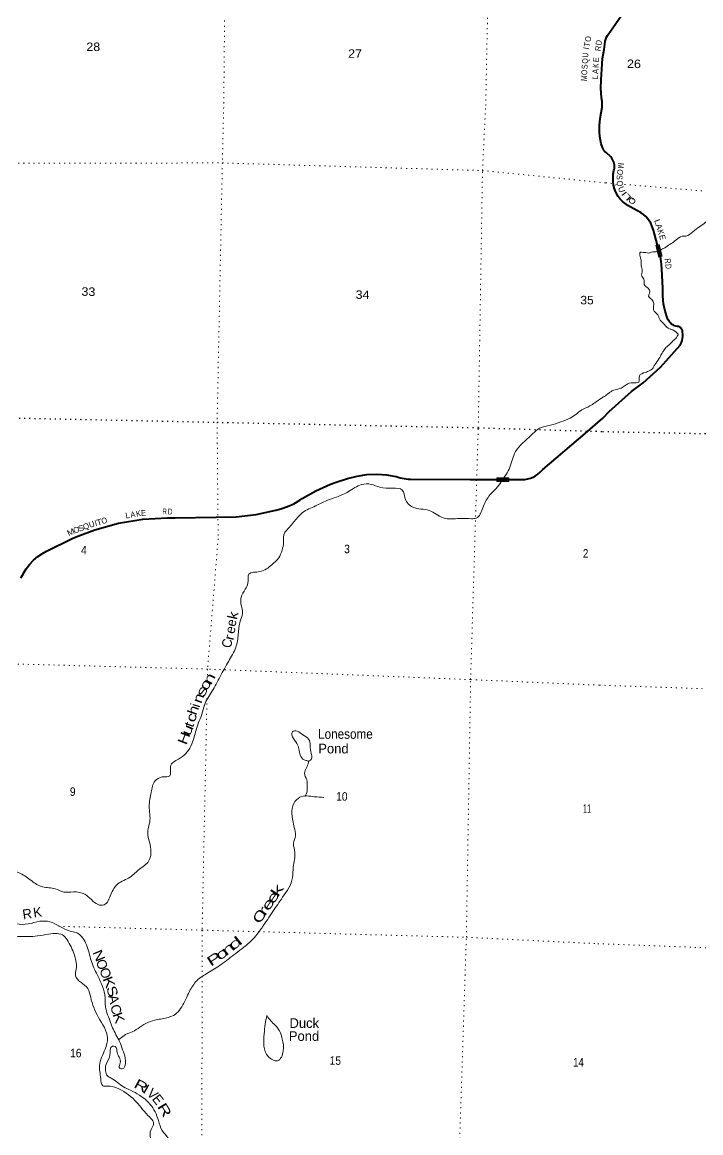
# Model space of a CAD drawing. Header units: feet. Extents: x -489137 to -242534, y 368785 to 558127.
# Drawn here: x -286033 to -272078, y 440070 to 462927 of the extents above; entities that cross this region are included whole.
import ezdxf
from ezdxf.enums import TextEntityAlignment as Align

# ---------------------------------------------------------------- set-up
doc = ezdxf.new("R2010")
doc.units = ezdxf.units.FT
doc.header["$LTSCALE"] = 70
doc.linetypes.add('DOTTED', pattern=[1.5, 0.3, -1.2])
for name, color, linetype, lineweight in [('26', 7, 'Continuous', 40), ('27', 7, 'Continuous', 13), ('39', 7, 'Continuous', 13), ('6', 7, 'DOTTED', 25), ('61', 7, 'Continuous', 13), ('7', 7, 'DOTTED', 13)]:
    doc.layers.add(name, color=color, linetype=linetype, lineweight=lineweight)
doc.layers.add('41', color=7, linetype='Continuous')

msp = doc.modelspace()

# ---------------------------------------------------------------- linework, layer by layer
at = {"layer": '26'}
for points in [[(-273996.96, 462653.57), (-273651.96, 463146.5)], [(-274108.08, 461180.4), (-274103.75, 461219.96), (-274106.63, 461291.76), (-274117.83, 461371.72), (-274118.73, 461378.84), (-274131.71, 461559.22), (-274125.76, 461739.97), (-274099.32, 462177), (-274062.88, 462363.13), (-274042.61, 462533.08), (-274042.16, 462535.31), (-274031.39, 462576.5), (-274016.37, 462616.34), (-273997.27, 462654.39)], [(-274026.76, 460246.61), (-274051.36, 460268.64), (-274062.47, 460280.89), (-274072.23, 460294.24), (-274099.24, 460351.24), (-274125.22, 460423.11), (-274143.55, 460497.3), (-274154.02, 460573), (-274162.26, 460662.52), (-274163.13, 460804.13), (-274149.19, 460945.04), (-274107.99, 461180.35)], [(-272907.86, 458102.08), (-273053.03, 458645.07), (-273062.49, 458682.88), (-273081.56, 458738.1), (-273106.29, 458791.02), (-273136.42, 458841.06), (-273171.61, 458887.68), (-273211.49, 458930.37), (-273255.6, 458968.65), (-273303.48, 459002.11), (-273529.12, 459126.47), (-273579.87, 459154.69), (-273636, 459193.45), (-273687.78, 459237.87), (-273734.62, 459287.46), (-273776.03, 459341.67), (-273811.54, 459399.91), (-273840.77, 459461.54), (-273851.75, 459495.06), (-273870, 459569.56), (-273880.36, 459645.57), (-273882.71, 459722.24), (-273877.04, 459798.74), (-273863.41, 459874.22), (-273858.49, 459894.26), (-273853.75, 459924.88), (-273852.24, 459955.82), (-273853.97, 459986.75), (-273858.92, 460017.34), (-273867.05, 460047.23), (-273878.25, 460076.12), (-273892.41, 460103.67), (-273909.38, 460129.6), (-273928.96, 460153.6), (-274026.76, 460246.61)], [(-274094.46, 454777.53), (-273959.19, 454913.61), (-273505.36, 455326.22), (-273261.95, 455508.1), (-272905.84, 455825.15), (-272502.31, 456282.47), (-272494.57, 456296.49), (-272476.33, 456335.91), (-272462.32, 456377.03), (-272452.68, 456419.38), (-272447.52, 456462.51), (-272446.9, 456505.94), (-272450.82, 456549.2), (-272451.38, 456558), (-272453.32, 456570.61), (-272456.57, 456582.95), (-272461.09, 456594.89), (-272466.83, 456606.28), (-272473.73, 456617.01), (-272481.72, 456626.97), (-272490.7, 456636.03), (-272500.58, 456644.1), (-272511.25, 456651.1), (-272522.59, 456656.94), (-272534.39, 456661.53), (-272559.77, 456667.06), (-272584.39, 456671.78), (-272591.46, 456673.26), (-272616.49, 456681.3), (-272640.54, 456691.92), (-272663.35, 456704.98), (-272684.67, 456720.36), (-272704.27, 456737.89), (-272721.93, 456757.37), (-272737.45, 456778.58), (-272750.67, 456801.3), (-272760.74, 456826.89), (-272809.8, 456978.18), (-272842.78, 457133.76), (-272859.31, 457291.94), (-272859.22, 457450.98), (-272879.92, 457843.42), (-272885.52, 457944.62), (-272907.86, 458102.08)], [(-276024.65, 453514.89), (-275811.55, 453515.1), (-275753.28, 453513.3), (-275695.15, 453517.59), (-275637.78, 453527.94), (-275581.81, 453544.23), (-275527.84, 453566.28), (-275476.48, 453593.85), (-275428.28, 453626.63), (-275383.77, 453664.28), (-275343.44, 453706.37), (-275328.65, 453724.26), (-274457.81, 454461.88), (-274094.46, 454777.53)], [(-286059.97, 451492.36), (-286014.88, 451566.99), (-286010.72, 451574.86), (-285950.8, 451674.62), (-285880.77, 451767.57), (-285801.42, 451852.69), (-285713.6, 451929.05), (-285618.28, 451995.81), (-285535.01, 452043), (-285008.61, 452301.59), (-284886.53, 452352.12), (-284540.59, 452478.96), (-284052.56, 452613.34), (-283553.16, 452695.97), (-283047.86, 452725.94), (-282884.99, 452724.32), (-282046.04, 452742.64), (-281632.49, 452746.68), (-281221.63, 452793.93), (-280817.96, 452883.86), (-280717.2, 452913.36), (-280580.8, 452957.38), (-280449.75, 453015.42), (-280325.48, 453086.83), (-280274.74, 453121.27), (-279991.45, 453284.28), (-279692.67, 453416.79), (-279573.16, 453459.7), (-279343.32, 453538.22), (-279145.3, 453587.38), (-278943.23, 453615.56), (-278739.31, 453622.47), (-278535.79, 453608.03), (-278467.21, 453598.29), (-278340.33, 453575.64), (-278260.53, 453549.89), (-278178.47, 453532.63), (-278095.06, 453524.03), (-278049.43, 453523.04), (-276817.92, 453512.12), (-276514.77, 453514.41), (-276024.65, 453514.89)]]:
    msp.add_lwpolyline(points, dxfattribs=at)
at = {"layer": '39'}
for points in [[(-272904.31, 458241.94), (-272886.43, 458249.96), (-272799.43, 458298.12), (-272684.07, 458372.44), (-272584.86, 458444.81), (-272461.41, 458521.12), (-272384.68, 458524.83), (-272238.97, 458615.2), (-272107.35, 458715.74), (-271987.9, 458802.18), (-271906.89, 458868.57), (-271777.39, 458944.85), (-271589.57, 458958.18), (-271480.43, 458990.06), (-271403.66, 459003.88), (-271272.25, 459049.82), (-271181.41, 459047.4), (-271092.48, 459071.28), (-270955.09, 459096.96), (-270848.02, 459114.7), (-270789.48, 459112.42), (-270586.07, 458982.09), (-270529.84, 458902.97), (-270435.45, 458773.12), (-270286.44, 458673.36), (-270177.55, 458636.48), (-270084.99, 458557.2), (-270078.95, 458553.13), (-270016.59, 458492.18), (-269936.35, 458358.35), (-269888.24, 458269.15), (-269842.14, 458181.98), (-269780.01, 458062.38), (-269729.99, 457944.86), (-269712.34, 457809.28), (-269676.61, 457649.35), (-269661.06, 457493.56), (-269635.42, 457335.7), (-269637.71, 457264.92), (-269637.88, 457220.43), (-269626.3, 457080.83), (-269598.62, 456929.03), (-269582.91, 456813.68)], [(-273785.59, 455372.33), (-273696.85, 455405.93), (-273609.81, 455466.22), (-273474.38, 455506.08), (-273355.21, 455521.73), (-273340.59, 455647.06), (-273219.18, 455719.33), (-273136.27, 455753.35), (-273055.28, 455813.67), (-273043.06, 455841.93), (-273004.46, 455904.46), (-272921.21, 456029.48), (-272874.43, 456118.26), (-272835.86, 456172.7), (-272779.04, 456247.28), (-272720.31, 456295.56), (-272651.39, 456366.04), (-272576.41, 456440.54), (-272547.97, 456484.91), (-272539.85, 456497.01), (-272557.92, 456523.38), (-272618.29, 456574.21), (-272690.85, 456606.88), (-272747.3, 456627.36), (-272859.92, 456743.13), (-272914.22, 456795.95), (-272938.26, 456846.62), (-272962.26, 456905.37), (-273034.67, 456976.48), (-273052.6, 457039.25), (-273046.17, 457134.28), (-273084.21, 457217.36), (-273150.56, 457290.46), (-273128.01, 457379.35), (-273156.02, 457446.21), (-273242.52, 457527.49), (-273240.17, 457612.42), (-273290.3, 457701.63), (-273283.81, 457814.86), (-273301.6, 457914.04), (-273305.42, 457970.68), (-273309.15, 458051.59), (-273323.07, 458106.26), (-273320.72, 458193.22), (-273296.49, 458193.11), (-273235.96, 458184.75), (-273205.66, 458188.67), (-273151.19, 458176.29), (-273090.56, 458194.23), (-272993.62, 458201.89), (-272904.31, 458241.94)], [(-273785.59, 455372.33), (-273837.22, 455359.1), (-273893.27, 455344.01), (-273940.71, 455314.91), (-273996.76, 455275.02), (-274035.57, 455240.53), (-274089.19, 455206.47)], [(-276176.32, 453478.71), (-276004.77, 453767.54), (-275887.5, 454088.85), (-275565.83, 454426.47), (-275395.4, 454568.8), (-275169.87, 454633.24), (-274958.45, 454699.97), (-274762.99, 454777.12), (-274521.32, 454946.41), (-274360.12, 455028.26), (-274257.81, 455095.05), (-274120.62, 455189.49), (-274089.19, 455206.47)], [(-287692.3, 445825.89), (-287550.11, 445871.32), (-287393.86, 445799.57), (-287164.22, 445655.65), (-287006.64, 445547.47), (-286854.36, 445479.85), (-286573.89, 445458.3), (-286315.06, 445467.5), (-286069.66, 445408.21), (-285838.2, 445254.13), (-285614.19, 445132.55), (-285356.33, 445091.22), (-285175.73, 445025.07), (-284979.67, 445027.39), (-284742.16, 444978.35), (-284610.85, 444870.68), (-284473.4, 444766.94), (-284350.22, 444762.56), (-284208.77, 444974.21), (-284067.21, 445191.92), (-283813.96, 445332.67), (-283620.92, 445494.8), (-283433.91, 445659.07), (-283386.86, 445900.83), (-283429.51, 446101.85), (-283450.13, 446292.33), (-283410.45, 446465.48), (-283420.41, 446791.25), (-283382.62, 447077.69), (-283301.39, 447310.71), (-283152.31, 447392.79), (-282994.29, 447414.03), (-282982.44, 447611.98), (-282819.93, 447762.56), (-282668.65, 447875.32), (-282498.2, 448209.38), (-282411.85, 448498.93), (-282337.53, 448687.59), (-282285.51, 448872.64), (-282130.63, 449152.79), (-281961.08, 449460.97), (-281787.34, 449777.15), (-281640.47, 450061.49), (-281588.8, 450333.51), (-281549.34, 450601.71), (-281503.99, 450754.53), (-281534.48, 450957.33), (-281531.94, 451090.75), (-281445.88, 451258.97), (-281391.05, 451379.25), (-281369.28, 451566.9), (-281146.01, 451619.25), (-280900.84, 451760.16), (-280758.68, 451903.04), (-280689.02, 452059.44), (-280657.66, 452220.62), (-280633.53, 452426.42), (-280627, 452436.95), (-280598.38, 452468.22), (-280433.08, 452659.19), (-280266.03, 452835.97), (-280002.8, 452970.46), (-279768.26, 453083.26), (-279570.9, 453154.3), (-279320.21, 453266.8), (-279054.76, 453411.36), (-278854.62, 453415.62), (-278677.95, 453355.61), (-278413.6, 453336.4), (-278216.29, 453298.24), (-278156.99, 453123.2), (-277998.74, 452944.23), (-277664.54, 452879.19), (-277376.52, 452724.04), (-277039.26, 452713.54), (-276794.84, 452708.86), (-276697.61, 452721.15), (-276560.25, 452930.86), (-276434.38, 453173.14), (-276203.1, 453433.62), (-276176.32, 453478.71)], [(-292900.99, 450462.62), (-292739.24, 450433.69), (-292634.24, 450429.66), (-292471.41, 450491.25), (-292302.9, 450532.52), (-292296.88, 450530.38), (-292248.86, 450505.19), (-292078.48, 450433.18), (-291925.87, 450276.57), (-291860.42, 450105.45), (-291857.56, 449937.55), (-291896.14, 449715.84), (-291849.88, 449492.51), (-291667.12, 449327.23), (-291459.43, 449197.88), (-291256.69, 449127.27), (-290940.32, 449080.77), (-290678.53, 449033.29), (-290458.44, 448812.7), (-290284.49, 448609.17), (-290160.45, 448544.11), (-289998.6, 448447.99), (-290007.26, 448417.82), (-290136.65, 448414.23), (-290166.68, 448428.96), (-290137.96, 448345.5), (-290039.97, 448185.89), (-289888.71, 447958.53), (-289745.55, 447624.14), (-289640.82, 447393.63), (-289420.98, 447053.73), (-289236.31, 446777.2), (-289083.45, 446527.56), (-288918.7, 446265.56), (-288728.02, 446092.04), (-288471.91, 446064.9), (-288140.04, 445983.72), (-287786.48, 445873.82), (-287570.52, 445754.42), (-287342.75, 445618.62), (-287161.24, 445493.81), (-286995.43, 445393.57), (-286873.91, 445302.27), (-286909.1, 445258.45), (-286859.66, 445095.73), (-286799.26, 444872.13), (-286800.4, 444706.33), (-286648.67, 444503.22), (-286365.17, 444429.04), (-286158.11, 444372.5), (-285913.69, 444367.82), (-285668.12, 444423.79), (-285466.24, 444413.86), (-285047.61, 444219.8), (-284926.91, 444191.2), (-284728.84, 443981.14), (-284626, 443651.57), (-284506.39, 443354.04), (-284334.97, 442911.94), (-284319.51, 442662.91), (-284214.54, 442339.36), (-284158.66, 442196.74), (-284014.61, 441908.85), (-283953.21, 441737.81), (-283910.33, 441548.92), (-283980.15, 441384.43), (-284036.17, 441413.82), (-284018.2, 441508.52), (-284038.22, 441624.17), (-284078.83, 441719.99), (-284118.86, 441846.13), (-284177.37, 441851.3), (-284231.45, 441664.26), (-284314.12, 441461.6), (-284318.34, 441346.42), (-284281.88, 441244.61), (-284204.03, 441194.58), (-283948.78, 441015.79), (-283806.64, 440946.33), (-283622.65, 440845.75), (-283405.9, 440661.62), (-283230.54, 440320.55), (-283155.65, 440114.87), (-283047.13, 439977.31), (-282977.07, 439836.43), (-282947.64, 439684.2), (-282943.23, 439636.21)], [(-280223.74, 446992.33), (-280190.62, 447038.83), (-280171.77, 447180.03), (-280180.88, 447337.93), (-280228.84, 447472.32), (-280186.4, 447578.68), (-280147.84, 447693.21), (-280145.51, 447709.35), (-280203.67, 447732.7), (-280337.13, 447939.5), (-280369.32, 448053.36), (-280453.71, 448184.4), (-280477.35, 448322.37), (-280376.08, 448334.58), (-280260.35, 448257.54), (-280142.79, 448170.36), (-280110.91, 448040.33), (-280091.81, 447876.16), (-280077.39, 447784.89), (-280116.81, 447731.04), (-280141.36, 447715.33)], [(-284025.54, 442006.39), (-284044.25, 441989), (-283906.03, 442092.81), (-283755.35, 442152.62), (-283616.18, 442245), (-283448.66, 442340.88), (-283253.54, 442399.84), (-282995.89, 442453.55), (-282857.03, 442529.76), (-282753.45, 442663.26), (-282591.82, 442979.68), (-282444.16, 443199.3), (-282214.77, 443360.73), (-281942.72, 443533.48), (-281641.31, 443762.29), (-281312.84, 444033.05), (-281108, 444283.92), (-280877.16, 444627.33), (-280677.65, 444916.73), (-280473.93, 445321.32), (-280459.63, 445541.47), (-280425.61, 445842.13), (-280452.48, 446022.62), (-280414.94, 446189.75), (-280440.06, 446356.05), (-280485.28, 446633.96), (-280448.88, 446847.62), (-280323.16, 446976.66), (-280021.87, 446987.07), (-279832.18, 446973.33)], [(-283988.91, 434757.6), (-284109.82, 434899.63), (-284190.01, 435251.01), (-284233.14, 435532.92), (-284402.62, 435758.61), (-284544.78, 435933.22), (-284688.98, 436213.02), (-284790.28, 436411.12), (-284850.67, 436529.56), (-284870.68, 436857.55), (-284805.29, 437001.89), (-284604.29, 437157.8), (-284412.44, 437257.26), (-284203.04, 437324.03), (-284080.13, 437305.5), (-284226.28, 437164.72), (-284156.24, 437129), (-283820.51, 437249.98), (-283639.39, 437317.29), (-283500.23, 437514.83), (-283316.68, 437709.49), (-283335.77, 438085.99), (-283381.45, 438339.64), (-283360.9, 438782.11), (-283226.22, 439062.65), (-283241.08, 439449.17), (-283324.1, 439758.14), (-283383.56, 440137.44), (-283331.02, 440243.61), (-283446.73, 440427.82), (-283721.57, 440744.51), (-284096.7, 440994.35), (-284271.83, 441030.06), (-284376.75, 441038.13), (-284418.38, 441186.55), (-284445.53, 441458.05), (-284328.04, 441791.49), (-284277.19, 442021.05), (-284465.11, 442445.27), (-284624.95, 442858.84), (-284684.18, 443037.93), (-284935.78, 443301.59), (-284923.1, 443436.84), (-284952.31, 443706.35), (-285086.03, 444006.18), (-285174.73, 444123.14), (-285483.17, 444161.4), (-285718.34, 444121.41), (-285916.6, 444109.03), (-286120.7, 444108.89), (-286360.18, 444054.83), (-286539.91, 444060.3), (-286753.33, 444313.11)], [(-281004.94, 442482.17), (-281034.55, 442306.81), (-281058.6, 442105.05), (-281061.32, 441856.36), (-280974.47, 441642.37), (-280780.15, 441553.72), (-280665.23, 441751.72), (-280684.77, 441998.8), (-280740.19, 442165.68), (-280830.88, 442284.71), (-280920.08, 442375.39), (-280998.99, 442475.99)]]:
    msp.add_spline(points, degree=3, dxfattribs=at)
at = {"layer": '6'}
for points in [[(-295204.01, 454900.16), (-292834.44, 454874.29), (-287462.58, 454809.89), (-282025.02, 454693.68), (-276654.08, 454580.76), (-274097.86, 454503.53)], [(-274097.86, 454503.53), (-271287.91, 454446.83), (-265891.66, 454352.34)]]:
    msp.add_lwpolyline(points, dxfattribs=at)
at = {"layer": '61'}
for p, q in [((-272933.06, 458353.34), (-272869.16, 458111.65)), ((-272869.16, 458111.65), (-272941.66, 458092.48)), ((-276272.44, 453552.28), (-276022.44, 453552.28)), ((-276022.44, 453552.28), (-276022.44, 453477.28))]:
    msp.add_line(p, q, dxfattribs=at)
for points in [[(-272941.66, 458092.48), (-273005.57, 458334.17), (-272933.06, 458353.34)], [(-276022.44, 453477.28), (-276272.44, 453477.28), (-276272.44, 453552.28)]]:
    msp.add_lwpolyline(points, dxfattribs=at)
for points in [[(-272935.97, 458102.25), (-272995.78, 458328.48), (-272938.75, 458343.56), (-272878.94, 458117.33)], [(-276264.44, 453485.28), (-276264.44, 453544.28), (-276030.44, 453544.28), (-276030.44, 453485.28)]]:
    msp.add_lwpolyline(points, close=True, dxfattribs=at)
at = {"layer": '7'}
msp.add_line((-274034.52, 459619.55), (-273847.93, 459605.98), dxfattribs=at)
for points in [[(-281023.33, 486324.78), (-281291.43, 481105.79), (-281480.22, 475818.3), (-281704.64, 470563.96), (-281851.79, 465059.06), (-281887.44, 461278.12)], [(-276501.97, 461210.19), (-276423.68, 464944.05), (-276283.54, 470406.61), (-276123.17, 475688.64), (-275943.59, 481016.8), (-275917.93, 483833.34)], [(-281887.44, 461278.12), (-281917.24, 460030.28), (-282025.02, 454693.68), (-282004.06, 452294.92), (-282220.87, 449613.56), (-282223.55, 449485.85)], [(-277176.69, 433443.15), (-277172.08, 433553.5), (-277074.27, 438791.2), (-276898.42, 444094.15), (-276811.49, 449396.78), (-276654.08, 454580.76), (-276567.35, 459873.28), (-276501.97, 461210.19)], [(-295047.04, 460118.3), (-292511.32, 460059.15), (-287375.33, 460023.53), (-281917.24, 460030.28), (-276567.35, 459873.28), (-274034.52, 459619.55)], [(-273644.2, 459588.18), (-271131.69, 459376.84), (-265782.97, 459521.2)], [(-274162.49, 449282.86), (-276811.49, 449396.78), (-282220.87, 449613.56), (-287674.05, 449758.38), (-291885.01, 449801.98)], [(-274162.49, 449282.86), (-271439.34, 449189.17), (-266038.53, 449230.16), (-260741.23, 449130.04), (-255457.54, 449167.51), (-250089.38, 449117.64), (-247962.54, 449090.3), (-247458.84, 449083.83)], [(-282233.51, 449009.79), (-282333.38, 444240.65), (-282338.15, 438902.07), (-282512.73, 434058.98)], [(-285289.98, 444320.64), (-282333.38, 444240.65), (-276898.42, 444094.15), (-274228.34, 443963.36)], [(-244998.23, 443705.49), (-250317.32, 443912.89), (-255687.62, 443930.42), (-258920.42, 443803.05), (-260973.78, 443775.66), (-266208.3, 443926.07), (-271550.65, 443862.57), (-274228.34, 443963.36)]]:
    msp.add_lwpolyline(points, dxfattribs=at)

# ---------------------------------------------------------------- texts
at = {"layer": '27'}
for s, rotation, width, p in [('O', 83.198, 0.75, (-274335.78, 462574.9)), ('T', 78.923, 1.05, (-274358.43, 462458.33)), ('R', 83.198, 0.75, (-274131.37, 462379.93)), ('D', 83.198, 0.75, (-274117.16, 462499.09)), ('Q', 86.538, 0.7, (-274398.97, 462125.53)), ('U', 86.538, 0.7, (-274391.73, 462245.31)), ('E', 86.538, 0.75, (-274171.02, 462151.14)), ('O', 87.25, 0.7, (-274413.06, 461891.46)), ('S', 86.538, 0.75, (-274406.23, 462005.76)), ('A', 86.538, 0.8, (-274185.51, 461911.56)), ('K', 86.538, 0.7, (-274178.26, 462031.35)), ('M', 87.25, 0.7, (-274418.82, 461771.59)), ('L', 86.538, 0.85, (-274192.75, 461791.78)), ('A', 9.395, 0.9, (-283748.43, 452737.49)), ('K', 9.395, 0.85, (-283633.65, 452755.78)), ('E', 3.394, 0.75, (-283536.25, 452767.1)), ('R', 0.394, 0.65, (-283103.82, 452796.42)), ('D', 359.43, 0.65, (-282990.5, 452795.37)), ('S', 20.136, 1.1, (-284803.07, 452457.27)), ('T', 15.395, 1.15, (-284433.48, 452581.06)), ('O', 15.395, 0.9, (-284331.27, 452612.17)), ('M', 26.162, 1.1, (-285007.87, 452380.08))]:
    msp.add_text(s, height=120, rotation=rotation, dxfattribs=dict(at, width=width)).set_placement(p, align=Align.CENTER)
for s, rotation, p in [('I', 78.923, (-274374.11, 462377.85)), ('L', 9.395, (-283855.52, 452719.06)), ('Q', 20.136, (-284700.39, 452497.28)), ('U', 20.136, (-284583.96, 452537.61)), ('I', 15.395, (-284504.17, 452561.6)), ('O', 22.485, (-284898.03, 452424.24))]:
    msp.add_text(s, height=120, rotation=rotation, dxfattribs=at).set_placement(p, align=Align.CENTER)
for s, rotation, width, p in [('O', 261.865, 0.75, (-273788.78, 459906.83)), ('M', 268.177, 0.7, (-273778.48, 460032.45)), ('Q', 276.72, 0.75, (-273809.6, 459659.26)), ('S', 267.146, 0.75, (-273806.56, 459785.7)), ('U', 291.444, 1.05, (-273785.09, 459518.91)), ('I', 306.16, 1.55, (-273722.37, 459388.91)), ('T', 312.91, 1.95, (-273670.43, 459328.74)), ('O', 330.263, 1.2, (-273584.32, 459235.92)), ('L', 289.447, 1.25, (-273039.47, 458850)), ('A', 287.753, 1.1, (-273009.88, 458755.52)), ('K', 285.351, 0.95, (-272970.5, 458640.32)), ('R', 276.147, 0.75, (-272823.26, 458059.9)), ('D', 274.416, 0.7, (-272807.86, 457945.58))]:
    msp.add_text(s, height=120, rotation=rotation, dxfattribs=dict(at, width=width)).set_placement(p)
msp.add_text('E', height=120, rotation=283.654, dxfattribs=at).set_placement((-272936.3, 458537.04))
at = {"layer": '41'}
for s, rotation, width, p in [('k', 77.058, 1.15, (-281620.22, 450620.54)), ('e', 79.643, 0.95, (-281648.14, 450479.04)), ('r', 77.016, 1.15, (-281690.85, 450194.91)), ('C', 78.574, 0.95, (-281740.93, 450035.46)), ('o', 63.175, 1.4, (-282228.95, 449156.35)), ('n', 63.183, 1.5, (-282149.54, 449272.63)), ('s', 65.032, 1.55, (-282294.07, 449021.42)), ('n', 70.179, 1.3, (-282351.89, 448891.84)), ('h', 70.619, 1.25, (-282452.85, 448649.11)), ('c', 70.508, 1.35, (-282491.09, 448501.79)), ('u', 66.77, 1.45, (-282588.64, 448223.11)), ('t', 69.341, 1.1, (-282522.9, 448400.33)), ('H', 68.951, 1.3, (-282659.33, 448039.63)), ('e', 55.407, 1.65, (-280868.81, 444762.07)), ('k', 56.468, 1.8, (-280776.5, 444905.53)), ('e', 55.587, 1.65, (-280968.74, 444618.35)), ('C', 56.082, 1.45, (-281151.31, 444353.91)), ('r', 56.102, 1.8, (-281044.22, 444513.19)), ('d', 38.167, 1.95, (-281712.35, 443802.04)), ('n', 37.758, 1.85, (-281849.1, 443696.04)), ('N', 292.772, 1.2, (-284591.27, 443785.2)), ('P', 32.695, 1.65, (-282157.78, 443484.51)), ('o', 36.484, 1.7, (-281975.55, 443602.52)), ('O', 291.633, 1.05, (-284452.86, 443421.97)), ('K', 291.218, 1.3, (-284382.14, 443243.55)), ('S', 288.292, 1.25, (-284309.41, 443055.76)), ('A', 282.691, 1.05, (-284266.82, 442885.75)), ('C', 287.96, 1.05, (-284229.05, 442676.25)), ('K', 289.615, 1.25, (-284180.29, 442510.36)), ('R', 331.412, 1.4, (-283753.97, 441015.6)), ('I', 330.761, 1.2, (-283569.75, 440906.64)), ('R', 301.314, 1.5, (-283265.4, 440611.08))]:
    msp.add_text(s, height=200, rotation=rotation, dxfattribs=dict(at, width=width)).set_placement(p)
for s, rotation, p in [('e', 76.5, (-281674.57, 450326.95)), ('i', 73.415, (-282386.86, 448811.47)), ('O', 288.901, (-284520.52, 443601.46)), ('V', 317.209, (-283485.89, 440858.22)), ('E', 308.205, (-283374.09, 440763.41))]:
    msp.add_text(s, height=200, rotation=rotation, dxfattribs=at).set_placement(p)
at = {"layer": '41', "width": 0.9}
msp.add_text('Lonesome', height=200, dxfattribs=at).set_placement((-279948, 448178.95))
at = {"layer": '41'}
for s, p in [('Pond', (-279945, 447877.95)), ('Duck', (-280537, 442228.95)), ('Pond', (-280550.32, 441960.95))]:
    msp.add_text(s, height=200, dxfattribs=at).set_placement(p)
for s, rotation, p in [('R', 8.622, (-285916.19, 444476.18)), ('K', 8.79, (-285703.28, 444511.73))]:
    msp.add_text(s, height=200, rotation=rotation, dxfattribs=at).set_placement(p, align=Align.CENTER)
at = {"layer": '7'}
for s, width, p in [('28', 1.1, (-284715.76, 462333.02)), ('27', 1.1, (-279330.8, 462194.43)), ('35', 1.05, (-274553.77, 457119.8)), ('2', 0.85, (-274501.41, 451907.41)), ('11', 0.65, (-274501.41, 446655.93)), ('14', 0.85, (-274704.19, 441434.17))]:
    msp.add_text(s, height=175, dxfattribs=dict(at, width=width)).set_placement(p)
for s, rotation, width, p in [('26', 359.357, 1.1, (-273596.37, 461984.51)), ('33', 358.903, 1.1, (-284816.7, 457297.63)), ('34', 358.903, 1.1, (-279178.08, 457234.19)), ('4', 358.903, 0.9, (-284824.49, 451975.71)), ('3', 358.903, 0.9, (-279414.1, 451999.04)), ('9', 358.903, 0.9, (-285054.12, 447005.01)), ('10', 358.903, 0.9, (-279578.82, 446907.81)), ('16', 358.903, 0.9, (-285049.8, 441627.04)), ('15', 358.903, 0.9, (-279712.82, 441471.97))]:
    msp.add_text(s, height=175, rotation=rotation, dxfattribs=dict(at, width=width)).set_placement(p)

doc.saveas('drawing.dxf')
